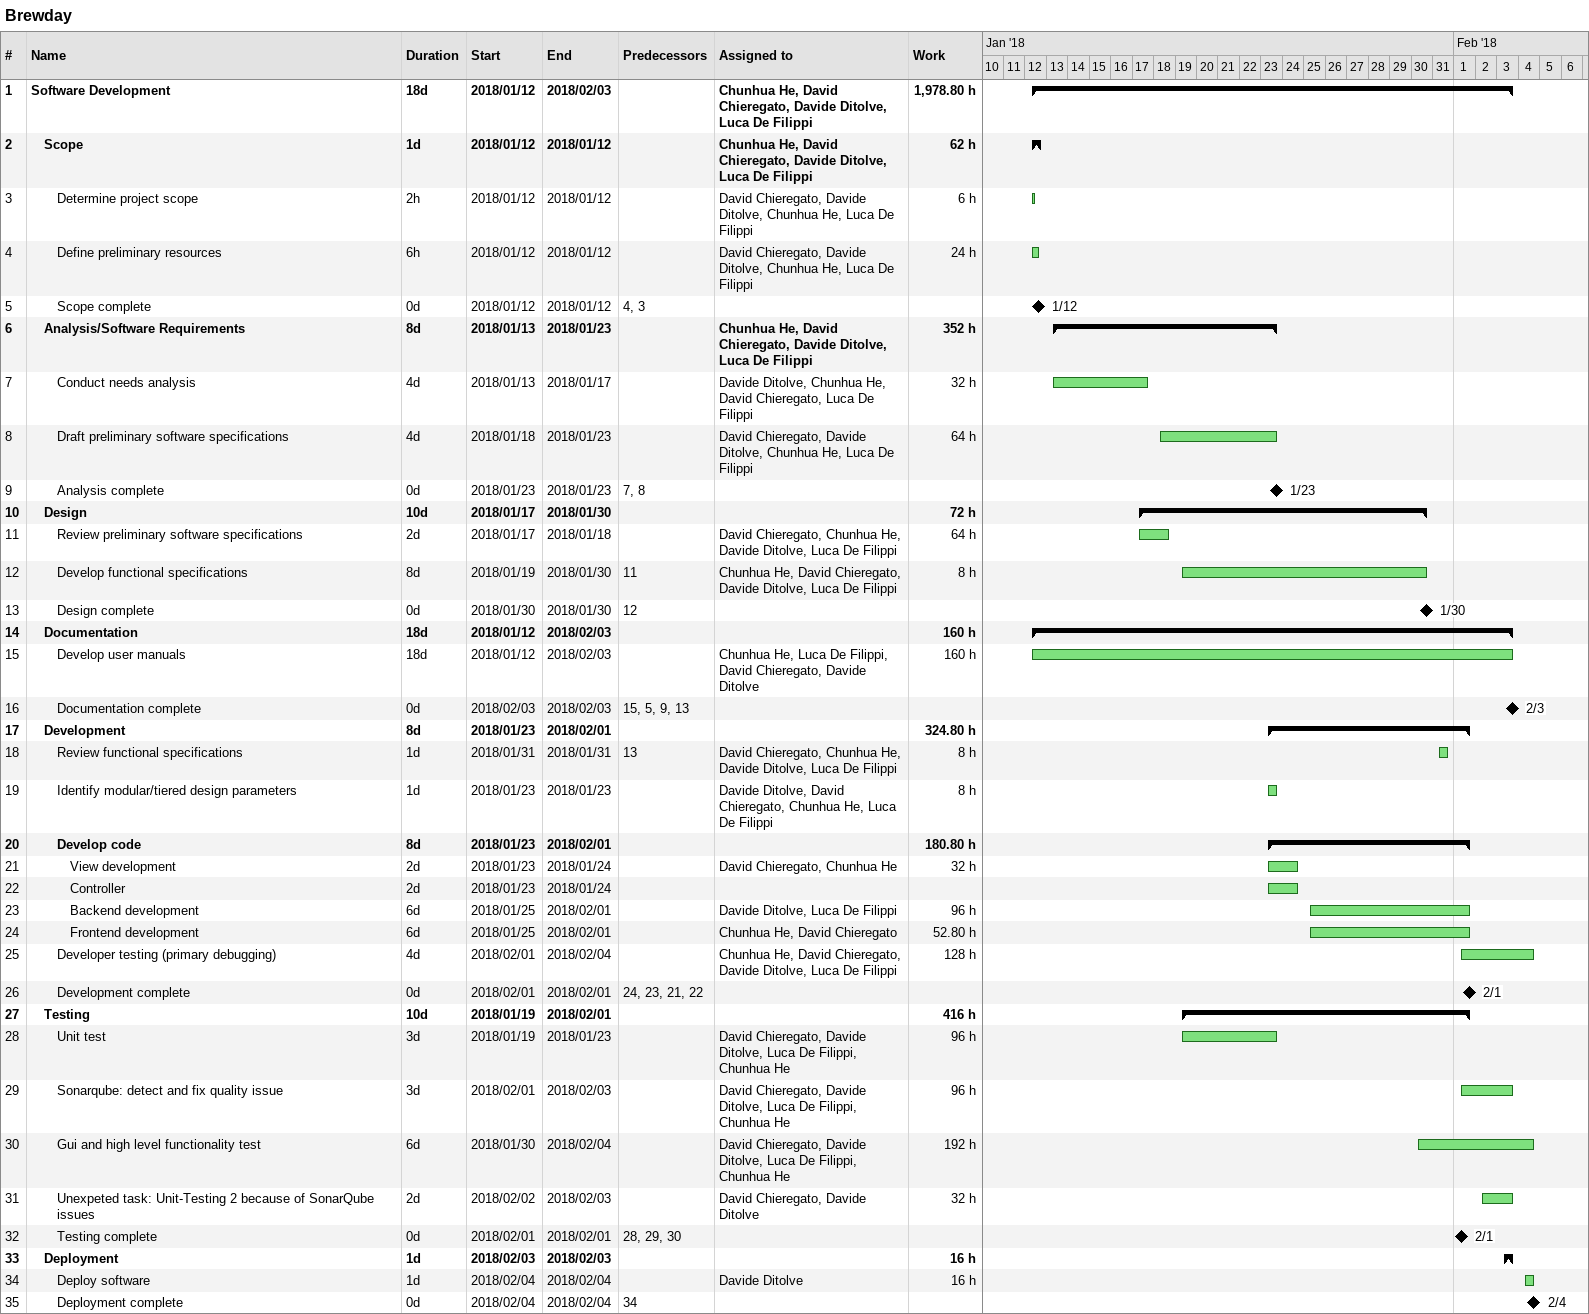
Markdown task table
Brewday

| ID | Level | Task | Duration | Start | Finish | Predecessors | Resources | Work (h) |
|---|---|---|---|---|---|---|---|---|
| 1 | 1 | **Software Development** | 18d | 2018-01-12 | 2018-02-03 |  | Chunhua He, David Chieregato, Davide Ditolve, Luca De Filippi | 1978.80 |
| 2 | 2 | **Scope** | 1d | 2018-01-12 | 2018-01-12 |  | Chunhua He, David Chieregato, Davide Ditolve, Luca De Filippi | 62 |
| 3 | 3 | Determine project scope | 2h | 2018-01-12 | 2018-01-12 |  | David Chieregato, Davide Ditolve, Chunhua He, Luca De Filippi | 6 |
| 4 | 3 | Define preliminary resources | 6h | 2018-01-12 | 2018-01-12 |  | David Chieregato, Davide Ditolve, Chunhua He, Luca De Filippi | 24 |
| 5 | 3 | Scope complete | 0d | 2018-01-12 | 2018-01-12 | 4, 3 |  |  |
| 6 | 2 | **Analysis/Software Requirements** | 8d | 2018-01-13 | 2018-01-23 |  | Chunhua He, David Chieregato, Davide Ditolve, Luca De Filippi | 352 |
| 7 | 3 | Conduct needs analysis | 4d | 2018-01-13 | 2018-01-17 |  | Davide Ditolve, Chunhua He, David Chieregato, Luca De Filippi | 32 |
| 8 | 3 | Draft preliminary software specifications | 4d | 2018-01-18 | 2018-01-23 |  | David Chieregato, Davide Ditolve, Chunhua He, Luca De Filippi | 64 |
| 9 | 3 | Analysis complete | 0d | 2018-01-23 | 2018-01-23 | 7, 8 |  |  |
| 10 | 2 | **Design** | 10d | 2018-01-17 | 2018-01-30 |  |  | 72 |
| 11 | 3 | Review preliminary software specifications | 2d | 2018-01-17 | 2018-01-18 |  | David Chieregato, Chunhua He, Davide Ditolve, Luca De Filippi | 64 |
| 12 | 3 | Develop functional specifications | 8d | 2018-01-19 | 2018-01-30 | 11 | Chunhua He, David Chieregato, Davide Ditolve, Luca De Filippi | 8 |
| 13 | 3 | Design complete | 0d | 2018-01-30 | 2018-01-30 | 12 |  |  |
| 14 | 2 | **Documentation** | 18d | 2018-01-12 | 2018-02-03 |  |  | 160 |
| 15 | 3 | Develop user manuals | 18d | 2018-01-12 | 2018-02-03 |  | Chunhua He, Luca De Filippi, David Chieregato, Davide Ditolve | 160 |
| 16 | 3 | Documentation complete | 0d | 2018-02-03 | 2018-02-03 | 15, 5, 9, 13 |  |  |
| 17 | 2 | **Development** | 8d | 2018-01-23 | 2018-02-01 |  |  | 324.80 |
| 18 | 3 | Review functional specifications | 1d | 2018-01-31 | 2018-01-31 | 13 | David Chieregato, Chunhua He, Davide Ditolve, Luca De Filippi | 8 |
| 19 | 3 | Identify modular/tiered design parameters | 1d | 2018-01-23 | 2018-01-23 |  | Davide Ditolve, David Chieregato, Chunhua He, Luca De Filippi | 8 |
| 20 | 3 | **Develop code** | 8d | 2018-01-23 | 2018-02-01 |  |  | 180.80 |
| 21 | 4 | View development | 2d | 2018-01-23 | 2018-01-24 |  | David Chieregato, Chunhua He | 32 |
| 22 | 4 | Controller | 2d | 2018-01-23 | 2018-01-24 |  |  |  |
| 23 | 4 | Backend development | 6d | 2018-01-25 | 2018-02-01 |  | Davide Ditolve, Luca De Filippi | 96 |
| 24 | 4 | Frontend development | 6d | 2018-01-25 | 2018-02-01 |  | Chunhua He, David Chieregato | 52.80 |
| 25 | 3 | Developer testing (primary debugging) | 4d | 2018-02-01 | 2018-02-04 |  | Chunhua He, David Chieregato, Davide Ditolve, Luca De Filippi | 128 |
| 26 | 3 | Development complete | 0d | 2018-02-01 | 2018-02-01 | 24, 23, 21, 22 |  |  |
| 27 | 2 | **Testing** | 10d | 2018-01-19 | 2018-02-01 |  |  | 416 |
| 28 | 3 | Unit test | 3d | 2018-01-19 | 2018-01-23 |  | David Chieregato, Davide Ditolve, Luca De Filippi, Chunhua He | 96 |
| 29 | 3 | Sonarqube: detect and fix quality issue | 3d | 2018-02-01 | 2018-02-03 |  | David Chieregato, Davide Ditolve, Luca De Filippi, Chunhua He | 96 |
| 30 | 3 | Gui and high level functionality test | 6d | 2018-01-30 | 2018-02-04 |  | David Chieregato, Davide Ditolve, Luca De Filippi, Chunhua He | 192 |
| 31 | 3 | Unexpeted task: Unit-Testing 2 because of SonarQube issues | 2d | 2018-02-02 | 2018-02-03 |  | David Chieregato, Davide Ditolve | 32 |
| 32 | 3 | Testing complete | 0d | 2018-02-01 | 2018-02-01 | 28, 29, 30 |  |  |
| 33 | 2 | **Deployment** | 1d | 2018-02-03 | 2018-02-03 |  |  | 16 |
| 34 | 3 | Deploy software | 1d | 2018-02-04 | 2018-02-04 |  | Davide Ditolve | 16 |
| 35 | 3 | Deployment complete | 0d | 2018-02-04 | 2018-02-04 | 34 |  |  |
